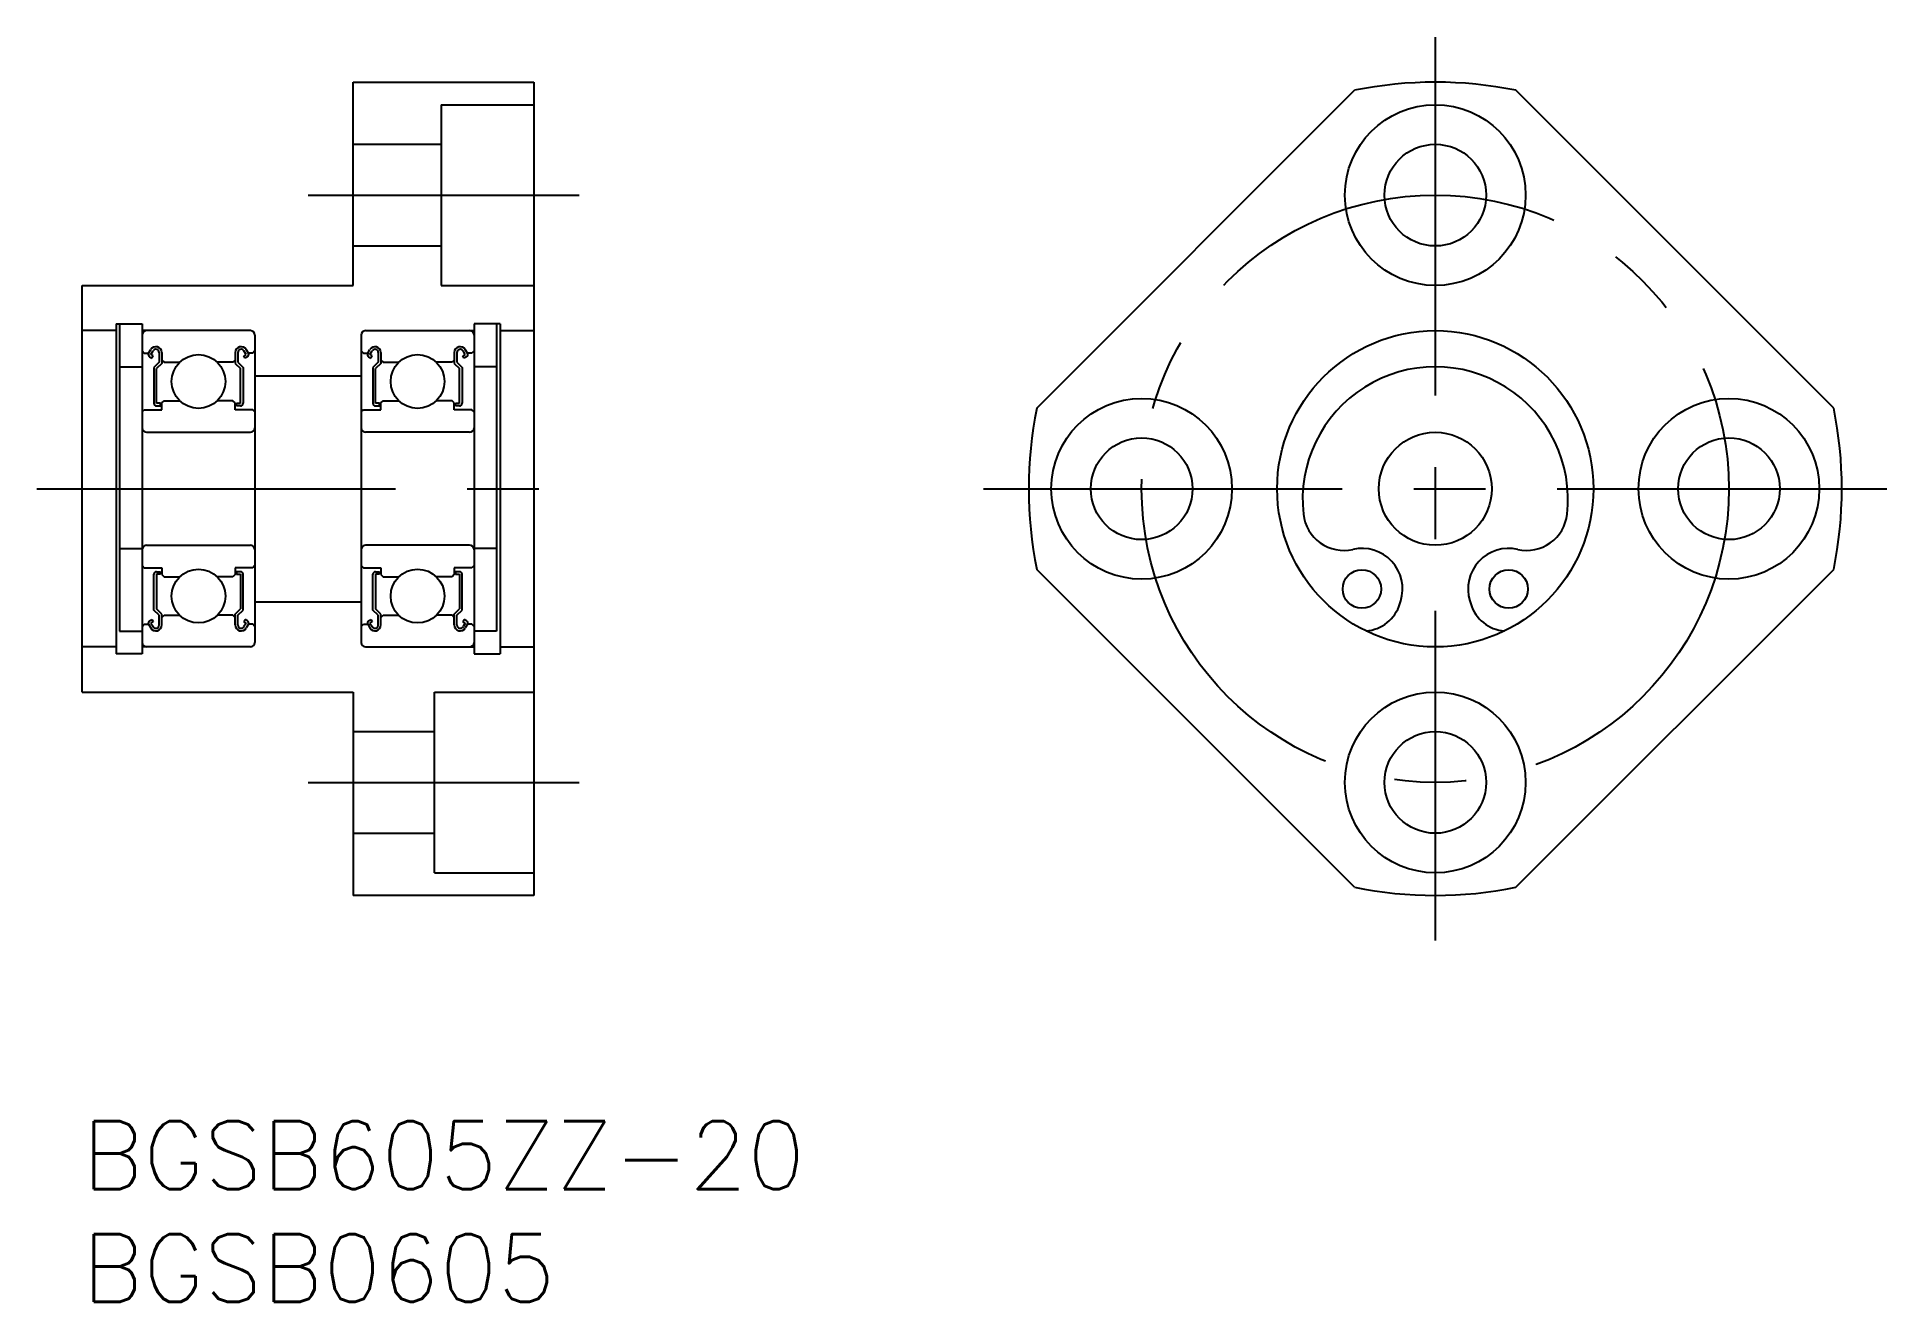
# Model space of a CAD drawing. Extents: x -2 to 79.9, y -8 to 48.
import ezdxf

# ---------------------------------------------------------------- set-up
doc = ezdxf.new("R2010")
doc.units = 0
doc.header["$LTSCALE"] = 0.5
doc.linetypes.add('CENTER', pattern=[50.8, 31.75, -6.35, 6.35, -6.35])
for name, color, linetype in [('MSM_CENTER', 1, 'CENTER'), ('MSM_CONTINUOUS', 7, 'CONTINUOUS'), ('MSM_PART_NUMBER', 7, 'CONTINUOUS')]:
    doc.layers.add(name, color=color, linetype=linetype)
doc.styles.get("Standard").update_dxf_attribs({"font": 'txt.shx', "height": 3, "bigfont": 'bigfont.shx'})

# ---------------------------------------------------------------- blocks, each defined once
blk = doc.blocks.new('*U6')
at = {"layer": 'MSM_PART_NUMBER'}
blk.add_text('BGSB605ZZ-20', height=3, dxfattribs=at).set_placement((0, -3))
blk = doc.blocks.new('*U7')
at = {"layer": 'MSM_PART_NUMBER'}
blk.add_text('BGSB0605', height=3, dxfattribs=at).set_placement((0, -8))

msp = doc.modelspace()

# ---------------------------------------------------------------- linework, layer by layer
at = {"layer": 'MSM_CENTER'}
for p, q in [((59.909, 48), (59.909, 8)), ((10, 41), (22, 41)), ((-2, 28), (22, 28)), ((39.909, 28), (79.909, 28)), ((10, 15), (22, 15))]:
    msp.add_line(p, q, dxfattribs=at)
msp.add_circle((59.909, 28), 13, dxfattribs=at)
at = {"layer": 'MSM_CONTINUOUS'}
for p, q in [((12, 46), (20, 46)), ((12, 37), (12, 46)), ((20, 46), (20, 10)), ((42.267, 31.571), (56.338, 45.642)), ((77.552, 31.571), (63.48, 45.642)), ((15.9, 45), (20, 45)), ((15.9, 45), (15.9, 37)), ((12, 43.25), (15.9, 43.25)), ((12, 38.75), (15.9, 38.75)), ((0, 19), (0, 37)), ((0, 37), (12, 37)), ((15.9, 37), (20, 37)), ((1.5, 35.3, 1), (2.65, 35.3, 1)), ((1.5, 35.3), (1.5, 20.7)), ((1.65, 35.3), (1.65, 21.701)), ((2.65, 35.3), (2.65, 20.7)), ((17.35, 35.3), (17.35, 20.7)), ((18.5, 35.3, 1), (17.35, 35.3, 1)), ((18.35, 35.3), (18.35, 21.701)), ((18.5, 35.3), (18.5, 20.7)), ((1.5, 35, 1), (0, 35, 1)), ((7.45, 35), (2.65, 35)), ((7.65, 34.8), (7.65, 21.2)), ((12.35, 34.8), (12.35, 21.2)), ((12.55, 35), (17.35, 35)), ((18.5, 35, 1), (20, 35, 1)), ((2.65, 34.1), (2.75, 34)), ((2.75, 34), (2.941, 34)), ((2.941, 34), (3.036, 34.16)), ((2.984, 33.841), (3.084, 33.783)), ((3.042, 33.942), (3.137, 34.102)), ((3.143, 33.884), (3.042, 33.942)), ((3.084, 33.783), (3.143, 33.884)), ((3.407, 33.6), (3.174, 33.367)), ((3.407, 34.03), (3.407, 33.6)), ((3.523, 34.03), (3.523, 33.552)), ((3.523, 33.7), (3.623, 33.6)), ((3.623, 33.6), (4.316, 33.6)), ((6.677, 33.6), (5.984, 33.6)), ((6.777, 33.7), (6.677, 33.6)), ((6.777, 34.03), (6.777, 33.552)), ((6.893, 34.03), (6.893, 33.6)), ((6.893, 33.6), (7.126, 33.367)), ((7.157, 33.884), (7.258, 33.942)), ((7.216, 33.783), (7.157, 33.884)), ((7.258, 33.942), (7.163, 34.102)), ((7.316, 33.841), (7.216, 33.783)), ((7.359, 34), (7.264, 34.16)), ((7.55, 34), (7.359, 34)), ((7.65, 34.1), (7.55, 34)), ((12.35, 34.1), (12.45, 34)), ((12.45, 34), (12.641, 34)), ((12.641, 34), (12.736, 34.16)), ((12.684, 33.841), (12.784, 33.783)), ((12.742, 33.942), (12.837, 34.102)), ((12.843, 33.884), (12.742, 33.942)), ((12.784, 33.783), (12.843, 33.884)), ((13.107, 33.6), (12.874, 33.367)), ((13.107, 34.03), (13.107, 33.6)), ((13.223, 34.03), (13.223, 33.552)), ((13.223, 33.7), (13.323, 33.6)), ((13.323, 33.6), (14.016, 33.6)), ((16.377, 33.6), (15.684, 33.6)), ((16.477, 33.7), (16.377, 33.6)), ((16.477, 34.03), (16.477, 33.552)), ((16.593, 34.03), (16.593, 33.6)), ((16.593, 33.6), (16.826, 33.367)), ((16.857, 33.884), (16.958, 33.942)), ((16.916, 33.783), (16.857, 33.884)), ((16.958, 33.942), (16.863, 34.102)), ((17.016, 33.841), (16.916, 33.783)), ((17.059, 34), (16.964, 34.16)), ((17.25, 34), (17.059, 34)), ((17.35, 34.1), (17.25, 34)), ((1.65, 33.4, 1), (2.65, 33.4, 1)), ((3.174, 33.367), (3.174, 31.786)), ((3.523, 33.552), (3.29, 33.319)), ((3.29, 31.786), (3.29, 33.319)), ((6.777, 33.552), (7.01, 33.319)), ((7.01, 31.786), (7.01, 33.319)), ((7.126, 33.367), (7.126, 31.786)), ((7.65, 33), (12.35, 33)), ((12.874, 33.367), (12.874, 31.786)), ((13.223, 33.552), (12.99, 33.319)), ((12.99, 31.786), (12.99, 33.319)), ((16.477, 33.552), (16.71, 33.319)), ((16.71, 31.786), (16.71, 33.319)), ((16.826, 33.367), (16.826, 31.786)), ((18.35, 33.4, 1), (17.35, 33.4, 1)), ((2.65, 31.4), (2.75, 31.5)), ((2.75, 31.5), (3.523, 31.5)), ((3.465, 31.786), (3.29, 31.786)), ((3.29, 31.67), (3.465, 31.67)), ((3.465, 31.67), (3.465, 31.786)), ((3.523, 31.8), (3.623, 31.9)), ((3.523, 31.5), (3.523, 31.8)), ((3.623, 31.9), (4.316, 31.9)), ((6.677, 31.9), (5.984, 31.9)), ((6.777, 31.8), (6.677, 31.9)), ((6.777, 31.5), (6.777, 31.8)), ((7.55, 31.5), (6.777, 31.5)), ((6.835, 31.786), (7.01, 31.786)), ((6.835, 31.67), (6.835, 31.786)), ((7.01, 31.67), (6.835, 31.67)), ((7.65, 31.4), (7.55, 31.5)), ((12.35, 31.4), (12.45, 31.5)), ((12.45, 31.5), (13.223, 31.5)), ((13.165, 31.786), (12.99, 31.786)), ((12.99, 31.67), (13.165, 31.67)), ((13.165, 31.67), (13.165, 31.786)), ((13.223, 31.8), (13.323, 31.9)), ((13.223, 31.5), (13.223, 31.8)), ((13.323, 31.9), (14.016, 31.9)), ((16.377, 31.9), (15.684, 31.9)), ((16.477, 31.8), (16.377, 31.9)), ((16.477, 31.5), (16.477, 31.8)), ((17.25, 31.5), (16.477, 31.5)), ((16.535, 31.786), (16.71, 31.786)), ((16.535, 31.67), (16.535, 31.786)), ((16.71, 31.67), (16.535, 31.67)), ((17.35, 31.4), (17.25, 31.5)), ((2.85, 30.5), (7.45, 30.5)), ((17.15, 30.5), (12.55, 30.5)), ((2.85, 25.5), (7.45, 25.5)), ((17.15, 25.5), (12.55, 25.5)), ((1.65, 25.363, 1), (2.65, 25.363, 1)), ((2.65, 24.6), (2.75, 24.5)), ((7.65, 24.6), (7.55, 24.5)), ((12.35, 24.6), (12.45, 24.5)), ((17.35, 24.6), (17.25, 24.5)), ((18.35, 25.363, 1), (17.35, 25.363, 1)), ((2.75, 24.5), (3.523, 24.5)), ((3.174, 22.633), (3.174, 24.214)), ((3.29, 24.33), (3.465, 24.33)), ((3.465, 24.214), (3.29, 24.214)), ((3.29, 24.214), (3.29, 22.681)), ((3.465, 24.33), (3.465, 24.214)), ((3.523, 24.5), (3.523, 24.2)), ((3.523, 24.2), (3.623, 24.1)), ((3.623, 24.1), (4.316, 24.1)), ((6.677, 24.1), (5.984, 24.1)), ((6.777, 24.2), (6.677, 24.1)), ((7.55, 24.5), (6.777, 24.5)), ((6.777, 24.5), (6.777, 24.2)), ((6.835, 24.33), (6.835, 24.214)), ((7.01, 24.33), (6.835, 24.33)), ((6.835, 24.214), (7.01, 24.214)), ((7.01, 24.214), (7.01, 22.681)), ((7.126, 22.633), (7.126, 24.214)), ((12.45, 24.5), (13.223, 24.5)), ((12.874, 22.633), (12.874, 24.214)), ((12.99, 24.33), (13.165, 24.33)), ((12.99, 24.214), (12.99, 22.681)), ((13.165, 24.214), (12.99, 24.214)), ((13.165, 24.33), (13.165, 24.214)), ((13.223, 24.5), (13.223, 24.2)), ((13.223, 24.2), (13.323, 24.1)), ((13.323, 24.1), (14.016, 24.1)), ((16.377, 24.1), (15.684, 24.1)), ((16.477, 24.2), (16.377, 24.1)), ((17.25, 24.5), (16.477, 24.5)), ((16.477, 24.5), (16.477, 24.2)), ((16.71, 24.33), (16.535, 24.33)), ((16.535, 24.33), (16.535, 24.214)), ((16.535, 24.214), (16.71, 24.214)), ((16.71, 24.214), (16.71, 22.681)), ((16.826, 22.633), (16.826, 24.214)), ((56.338, 10.358), (42.267, 24.429)), ((63.48, 10.358), (77.552, 24.429)), ((7.65, 23), (12.35, 23)), ((58.339, 22.901), (58.38, 23.033)), ((61.439, 23.033), (61.48, 22.901)), ((2.984, 22.159), (3.084, 22.217)), ((3.143, 22.116), (3.042, 22.058)), ((3.084, 22.217), (3.143, 22.116)), ((3.407, 22.4), (3.174, 22.633)), ((3.523, 22.448), (3.29, 22.681)), ((3.407, 21.97), (3.407, 22.4)), ((3.523, 21.97), (3.523, 22.448)), ((3.523, 22.3), (3.623, 22.4)), ((3.623, 22.4), (4.316, 22.4)), ((6.677, 22.4), (5.984, 22.4)), ((6.777, 22.3), (6.677, 22.4)), ((6.777, 22.448), (7.01, 22.681)), ((6.777, 21.97), (6.777, 22.448)), ((6.893, 22.4), (7.126, 22.633)), ((6.893, 21.97), (6.893, 22.4)), ((7.216, 22.217), (7.157, 22.116)), ((7.157, 22.116), (7.258, 22.058)), ((7.316, 22.159), (7.216, 22.217)), ((12.684, 22.159), (12.784, 22.217)), ((12.843, 22.116), (12.742, 22.058)), ((12.784, 22.217), (12.843, 22.116)), ((13.107, 22.4), (12.874, 22.633)), ((13.223, 22.448), (12.99, 22.681)), ((13.107, 21.97), (13.107, 22.4)), ((13.223, 21.97), (13.223, 22.448)), ((13.223, 22.3), (13.323, 22.4)), ((13.323, 22.4), (14.016, 22.4)), ((16.377, 22.4), (15.684, 22.4)), ((16.477, 22.3), (16.377, 22.4)), ((16.477, 22.448), (16.71, 22.681)), ((16.477, 21.97), (16.477, 22.448)), ((16.593, 22.4), (16.826, 22.633)), ((16.593, 21.97), (16.593, 22.4)), ((16.916, 22.217), (16.857, 22.116)), ((16.857, 22.116), (16.958, 22.058)), ((17.016, 22.159), (16.916, 22.217)), ((1.65, 21.701, 1), (2.65, 21.701, 1)), ((2.65, 21.9), (2.75, 22)), ((2.75, 22), (2.941, 22)), ((2.941, 22), (3.036, 21.839)), ((3.042, 22.058), (3.137, 21.898)), ((7.258, 22.058), (7.163, 21.898)), ((7.359, 22), (7.264, 21.839)), ((7.55, 22), (7.359, 22)), ((7.65, 21.9), (7.55, 22)), ((12.35, 21.9), (12.45, 22)), ((12.45, 22), (12.641, 22)), ((12.641, 22), (12.736, 21.839)), ((12.742, 22.058), (12.837, 21.898)), ((16.958, 22.058), (16.863, 21.898)), ((17.059, 22), (16.964, 21.839)), ((17.25, 22), (17.059, 22)), ((17.35, 21.9), (17.25, 22)), ((18.35, 21.701, 1), (17.35, 21.701, 1)), ((1.5, 21, 1), (0, 21, 1)), ((2.65, 20.7, 1), (1.5, 20.7, 1)), ((7.45, 21), (2.65, 21)), ((12.55, 21), (17.35, 21)), ((17.35, 20.7, 1), (18.5, 20.7, 1)), ((18.5, 21, 1), (20, 21, 1)), ((0, 19), (12, 19)), ((12, 19), (12, 10)), ((15.6, 11), (15.6, 19)), ((15.6, 19), (20, 19)), ((12, 17.25), (15.6, 17.25)), ((12, 12.75), (15.6, 12.75)), ((15.6, 11), (20, 11)), ((20, 10), (12, 10))]:
    msp.add_line(p, q, dxfattribs=at)
for centre, radius in [((59.909, 41), 4), ((59.909, 41), 2.25), ((59.909, 28), 7), ((5.15, 32.75), 1.191), ((14.85, 32.75), 1.191), ((46.909, 28), 4), ((72.909, 28), 4), ((59.909, 28), 2.5), ((46.909, 28), 2.25), ((72.909, 28), 2.25), ((5.15, 23.25), 1.191), ((14.85, 23.25), 1.191), ((56.659, 23.563), 0.85), ((63.159, 23.563), 0.85), ((59.909, 15), 4), ((59.909, 15), 2.25)]:
    msp.add_circle(centre, radius, dxfattribs=at)
for centre, radius, start, end in [((59.909, 28), 18, 78.55731, 101.44269), ((2.85, 34.8), 0.2, 90, 180), ((7.45, 34.8), 0.2, 0, 90), ((12.55, 34.8), 0.2, 90, 180), ((17.15, 34.8), 0.2, 0, 90), ((3.042, 33.942), 0.116, 150.00319, 239.99854), ((3.262, 34.03), 0.261, 0, 150.00011), ((3.262, 34.03), 0.145, 0, 149.99983), ((7.038, 34.03), 0.261, 29.99989, 180), ((7.038, 34.03), 0.145, 30.00017, 180), ((7.258, 33.942), 0.116, 300.00146, 29.99681), ((12.742, 33.942), 0.116, 150.00319, 239.99854), ((12.962, 34.03), 0.261, 0, 150.00011), ((12.962, 34.03), 0.145, 0, 149.99983), ((16.738, 34.03), 0.261, 29.99989, 180), ((16.738, 34.03), 0.145, 30.00017, 180), ((16.958, 33.942), 0.116, 300.00146, 29.99681), ((59.909, 27.525), 5.875, 353.63107, 186.36893), ((3.29, 31.786), 0.116, 180.00005, 270.00003), ((7.01, 31.786), 0.116, 269.99997, 359.99995), ((12.99, 31.786), 0.116, 180.00005, 270.00003), ((16.71, 31.786), 0.116, 269.99997, 359.99995), ((59.909, 28), 18, 168.55731, 191.44269), ((59.909, 28), 18, 348.55731, 11.44269), ((2.85, 30.7), 0.2, 180, 270), ((7.45, 30.7), 0.2, 270, 0), ((12.55, 30.7), 0.2, 180, 270), ((17.15, 30.7), 0.2, 270, 0), ((55.86, 27.073), 1.8, 186.36893, 282.83714), ((63.959, 27.073), 1.8, 257.16286, 353.63107), ((2.85, 25.3), 0.2, 90, 180), ((7.45, 25.3), 0.2, 0, 90), ((12.55, 25.3), 0.2, 90, 180), ((17.15, 25.3), 0.2, 0, 90), ((56.659, 23.563), 1.8, 342.88178, 102.83714), ((63.159, 23.563), 1.8, 77.16286, 197.11822), ((3.29, 24.214), 0.116, 89.99997, 179.99995), ((7.01, 24.214), 0.116, 0.00005, 90.00003), ((12.99, 24.214), 0.116, 89.99997, 179.99995), ((16.71, 24.214), 0.116, 0.00005, 90.00003), ((3.042, 22.058), 0.116, 120.00146, 209.99681), ((7.258, 22.058), 0.116, 330.00319, 59.99854), ((12.742, 22.058), 0.116, 120.00146, 209.99681), ((16.958, 22.058), 0.116, 330.00319, 59.99854), ((56.714, 23.401), 1.7, 274.43307, 342.88178), ((63.105, 23.401), 1.7, 197.11822, 265.56693), ((3.262, 21.97), 0.261, 209.99989, 0), ((3.262, 21.97), 0.145, 210.00017, 0), ((7.038, 21.97), 0.261, 180, 330.00011), ((7.038, 21.97), 0.145, 180, 329.99983), ((12.962, 21.97), 0.261, 209.99989, 0), ((12.962, 21.97), 0.145, 210.00017, 0), ((16.738, 21.97), 0.261, 180, 330.00011), ((16.738, 21.97), 0.145, 180, 329.99983), ((2.85, 21.2), 0.2, 180, 270), ((7.45, 21.2), 0.2, 270, 0), ((12.55, 21.2), 0.2, 180, 270), ((17.15, 21.2), 0.2, 270, 0), ((59.909, 28), 18, 258.55731, 281.44269)]:
    msp.add_arc(centre, radius, start, end, dxfattribs=at)

# ---------------------------------------------------------------- block references
for name in ['*U6', '*U7']:
    msp.add_blockref(name, (0, 0), dxfattribs=at)

doc.saveas('drawing.dxf')
